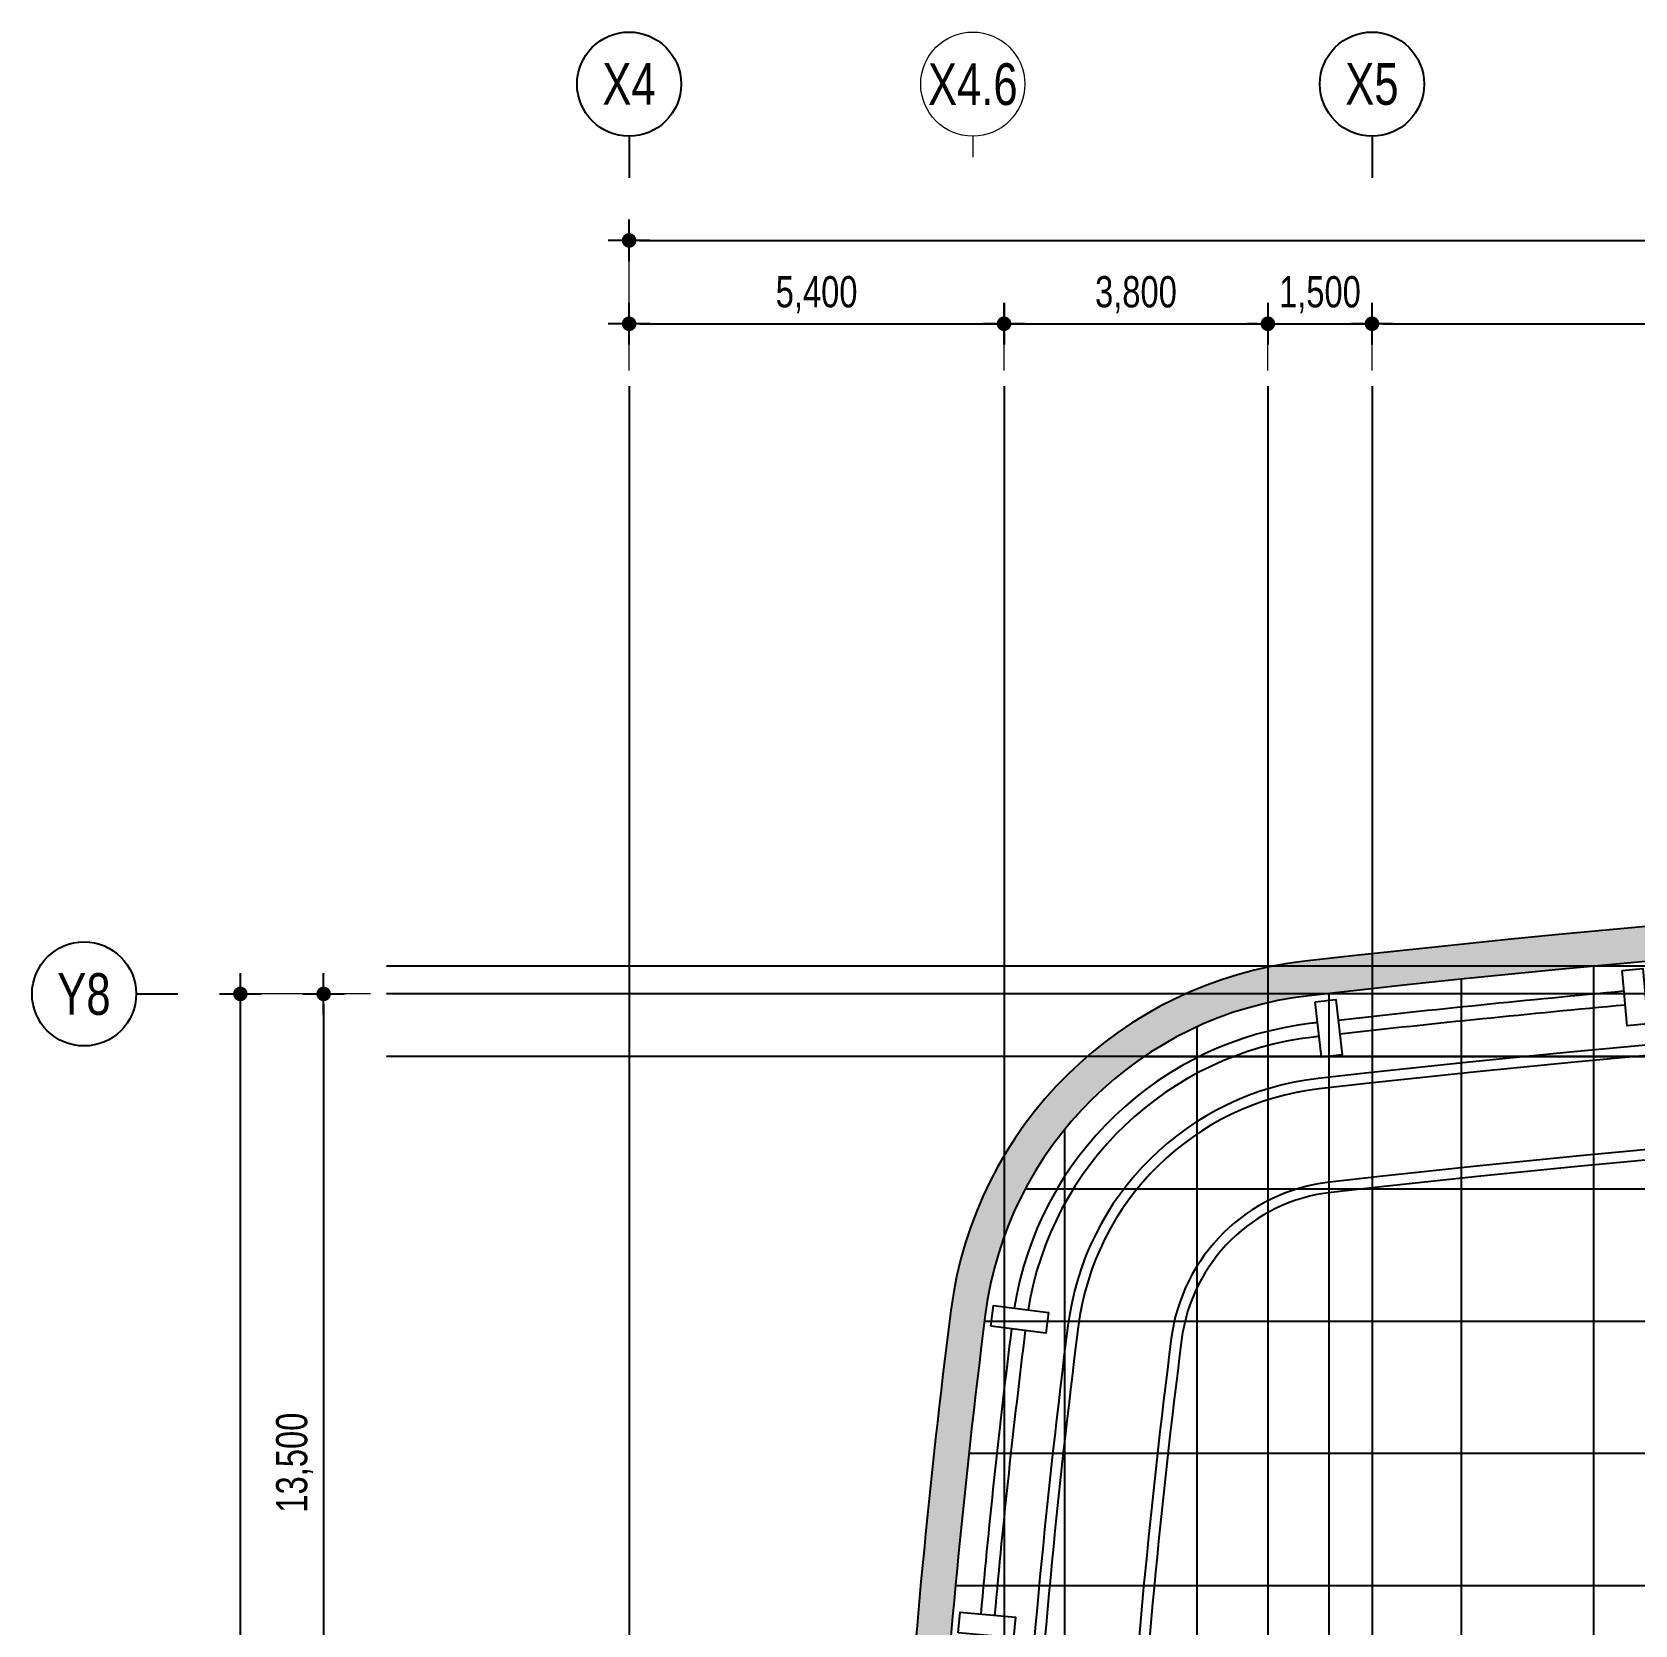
# Model space of a CAD drawing. Header units: millimetres. Extents: x -179076 to 119312, y -18667 to 180141.
# Drawn here: x -104613 to -81526, y 157204 to 180141 of the extents above; entities that cross this region are included whole.
import ezdxf
from ezdxf.enums import TextEntityAlignment as Align

# ---------------------------------------------------------------- set-up
doc = ezdxf.new("R2010")
doc.units = ezdxf.units.MM
doc.linetypes.add('X-GRID_5~ROOF$0$CENTER2', pattern=[1.125, 0.75, -0.125, 0.125, -0.125])
doc.layers.get('0').update_dxf_attribs({"lineweight": 20})
doc.layers.get('Defpoints').update_dxf_attribs({"color": 151, "lineweight": 9})
for name, color, linetype in [('A-DIM1', 7, 'Continuous'), ('A-SYM', 7, 'Continuous'), ('X-EXT_PH$0$A-254', 254, 'Continuous'), ('X-EXT_PH$0$A-ELE2', 3, 'Continuous'), ('X-EXT_PH$0$A-ELE3', 4, 'Continuous'), ('X-EXT_PH$0$A-ELE4', 8, 'Continuous'), ('X-EXT_PH$0$A-PAT', 251, 'Continuous'), ('X-EXT_PH$0$A-STL', 6, 'Continuous'), ('X-GRID_5~ROOF$0$A-CEN1', 1, 'X-GRID_5~ROOF$0$CENTER2')]:
    doc.layers.add(name, color=color, linetype=linetype)
doc.styles.add('Heerim', font='', dxfattribs={"width": 0.8})
doc.styles.add('Hrtext', font='', dxfattribs={"width": 0.8})
doc.styles.get('Heerim').set_extended_font_data('Dotum')
doc.styles.get('Hrtext').set_extended_font_data('Dotum')
doc.dimstyles.new('HEERIM(Ext)', dxfattribs={"dimtxt": 3, "dimasz": 1, "dimexe": 2, "dimexo": 1.5, "dimgap": 1, "dimtad": 1, "dimdec": 0, "dimzin": 0, "dimdsep": 46, "dimlunit": 6, "dimtxsty": 'Hrtext', "dimblk": 'dotdim1', "dimcen": 1, "dimdle": 2, "dimclrd": 256, "dimclre": 256, "dimclrt": 3, "dimadec": 0, "dimazin": 0, "dimtfac": 1, "dimtdec": 0, "dimtix": 1, "dimtmove": 2, "dimatfit": 3, "dimldrblk": 'dotdim1', "dimfxl": 2, "dimtolj": 1, "dimtzin": 0, "dimlwd": -1, "dimarcsym": 0})

# ---------------------------------------------------------------- blocks, each defined once
blk = doc.blocks.new('*U274')
for q in [(0, 0), (0, 2)]:
    blk.add_line((0, 4), q)
blk.add_circle((0, 9), 5)
at = {"style": 'Heerim', "width": 0.8}
blk.add_attdef('NO', text='', height=4, dxfattribs=at).set_placement((-0.01, 9.02), align=Align.MIDDLE_CENTER)
blk = doc.blocks.new('dotdim1')
at = {"layer": 'A-DIM1'}
for p, q in [((0, 2), (0, -2)), ((-2, 0), (2, 0))]:
    blk.add_line(p, q, dxfattribs=at)
at = {"layer": 'A-DIM1', "const_width": 0.7}
blk.add_lwpolyline([(0.35, 0, 1), (-0.35, 0, 1)], format="xyb", close=True, dxfattribs=at)
blk = doc.blocks.new('*D301')
at = {"layer": 'A-DIM1', "lineweight": -2, "transparency": 16777216}
for p, q in [((-12725, -100), (-14900, -100)), ((-12725, -39100), (-14900, -39100))]:
    blk.add_line(p, q, dxfattribs=at)
at = {"layer": 'A-DIM1', "transparency": 16777216}
blk.add_line((-14600, -38950), (-14600, -250), dxfattribs=at)
at = {"layer": 'Defpoints', "color": 0, "transparency": 16777216}
for p in [(-14600, -100), (-12500, -100), (-12500, -39100)]:
    blk.add_point(p, dxfattribs=at)
at = {"layer": 'A-DIM1', "transparency": 16777216, "xscale": 150, "yscale": 150, "zscale": 150}
for p, rotation in [((-14600, -100), 90), ((-14600, -39100), 270)]:
    blk.add_blockref('dotdim1', p, dxfattribs=dict(at, rotation=rotation))
at = {"layer": 'A-DIM1', "color": 3, "transparency": 16777216, "insert": (-15019, -19600), "char_height": 450, "attachment_point": 5, "rotation": 90, "style": 'Hrtext'}
blk.add_mtext('\\A1;39,000', dxfattribs=at)
blk = doc.blocks.new('*D302')
at = {"layer": 'A-DIM1', "lineweight": -2, "transparency": 16777216}
for p, q in [((-9000, 8875), (-9000, 11050)), ((54000, 8875), (54000, 11050))]:
    blk.add_line(p, q, dxfattribs=at)
at = {"layer": 'A-DIM1', "transparency": 16777216}
blk.add_line((-8850, 10750), (53850, 10750), dxfattribs=at)
at = {"layer": 'Defpoints', "color": 0, "transparency": 16777216}
for p in [(54000, 10750), (-9000, 8650), (54000, 8650)]:
    blk.add_point(p, dxfattribs=at)
at = {"layer": 'A-DIM1', "transparency": 16777216, "xscale": 150, "yscale": 150, "zscale": 150, "rotation": 180}
blk.add_blockref('dotdim1', (-9000, 10750), dxfattribs=at)
at = {"layer": 'A-DIM1', "transparency": 16777216, "xscale": 150, "yscale": 150, "zscale": 150}
blk.add_blockref('dotdim1', (54000, 10750), dxfattribs=at)
at = {"layer": 'A-DIM1', "color": 3, "transparency": 16777216, "insert": (22500, 11169), "char_height": 450, "attachment_point": 5, "style": 'Hrtext'}
blk.add_mtext('\\A1;63,000', dxfattribs=at)
blk = doc.blocks.new('*D306')
at = {"layer": 'A-DIM1', "lineweight": -2, "transparency": 16777216}
for p, q in [((-9000, 8875), (-9000, 9850)), ((-3600, 8875), (-3600, 9850))]:
    blk.add_line(p, q, dxfattribs=at)
at = {"layer": 'A-DIM1', "transparency": 16777216}
blk.add_line((-8850, 9550), (-3750, 9550), dxfattribs=at)
at = {"layer": 'Defpoints', "color": 0, "transparency": 16777216}
for p in [(-3600, 9550), (-9000, 8650), (-3600, 8650)]:
    blk.add_point(p, dxfattribs=at)
at = {"layer": 'A-DIM1', "transparency": 16777216, "xscale": 150, "yscale": 150, "zscale": 150, "rotation": 180}
blk.add_blockref('dotdim1', (-9000, 9550), dxfattribs=at)
at = {"layer": 'A-DIM1', "transparency": 16777216, "xscale": 150, "yscale": 150, "zscale": 150}
blk.add_blockref('dotdim1', (-3600, 9550), dxfattribs=at)
at = {"layer": 'A-DIM1', "color": 3, "transparency": 16777216, "insert": (-6300, 9969), "char_height": 450, "attachment_point": 5, "style": 'Hrtext'}
blk.add_mtext('\\A1;5,400', dxfattribs=at)
blk = doc.blocks.new('*D309')
at = {"layer": 'A-DIM1', "lineweight": -2, "transparency": 16777216}
for p, q in [((-3600, 8875), (-3600, 9850)), ((200, 8875), (200, 9850))]:
    blk.add_line(p, q, dxfattribs=at)
at = {"layer": 'A-DIM1', "transparency": 16777216}
blk.add_line((-3450, 9550), (50, 9550), dxfattribs=at)
at = {"layer": 'Defpoints', "color": 0, "transparency": 16777216}
for p in [(200, 9550), (-3600, 8650), (200, 8650)]:
    blk.add_point(p, dxfattribs=at)
at = {"layer": 'A-DIM1', "transparency": 16777216, "xscale": 150, "yscale": 150, "zscale": 150, "rotation": 180}
blk.add_blockref('dotdim1', (-3600, 9550), dxfattribs=at)
at = {"layer": 'A-DIM1', "transparency": 16777216, "xscale": 150, "yscale": 150, "zscale": 150}
blk.add_blockref('dotdim1', (200, 9550), dxfattribs=at)
at = {"layer": 'A-DIM1', "color": 3, "transparency": 16777216, "insert": (-1700, 9969), "char_height": 450, "attachment_point": 5, "style": 'Hrtext'}
blk.add_mtext('\\A1;3,800', dxfattribs=at)
blk = doc.blocks.new('*D276')
at = {"layer": 'A-DIM1', "lineweight": -2, "transparency": 16777216}
for p, q in [((200, 8875), (200, 9850)), ((1700, 8875), (1700, 9850))]:
    blk.add_line(p, q, dxfattribs=at)
at = {"layer": 'A-DIM1', "transparency": 16777216}
for p, q in [((50, 9550), (-100, 9550)), ((200, 9550), (1700, 9550)), ((1850, 9550), (2000, 9550))]:
    blk.add_line(p, q, dxfattribs=at)
at = {"layer": 'Defpoints', "color": 0, "transparency": 16777216}
for p in [(1700, 9550), (200, 8650), (1700, 8650)]:
    blk.add_point(p, dxfattribs=at)
at = {"layer": 'A-DIM1', "transparency": 16777216, "xscale": 150, "yscale": 150, "zscale": 150}
blk.add_blockref('dotdim1', (200, 9550), dxfattribs=at)
at = {"layer": 'A-DIM1', "transparency": 16777216, "xscale": 150, "yscale": 150, "zscale": 150, "rotation": 180}
blk.add_blockref('dotdim1', (1700, 9550), dxfattribs=at)
at = {"layer": 'A-DIM1', "color": 3, "transparency": 16777216, "insert": (950, 9969), "char_height": 450, "attachment_point": 5, "style": 'Hrtext'}
blk.add_mtext('\\A1;1,500', dxfattribs=at)
blk = doc.blocks.new('*D277')
at = {"layer": 'A-DIM1', "lineweight": -2, "transparency": 16777216}
for p, q in [((1700, 8875), (1700, 9850)), ((10700, 8875), (10700, 9850))]:
    blk.add_line(p, q, dxfattribs=at)
at = {"layer": 'A-DIM1', "transparency": 16777216}
blk.add_line((1850, 9550), (10550, 9550), dxfattribs=at)
at = {"layer": 'Defpoints', "color": 0, "transparency": 16777216}
for p in [(10700, 9550), (1700, 8650), (10700, 8650)]:
    blk.add_point(p, dxfattribs=at)
at = {"layer": 'A-DIM1', "transparency": 16777216, "xscale": 150, "yscale": 150, "zscale": 150, "rotation": 180}
blk.add_blockref('dotdim1', (1700, 9550), dxfattribs=at)
at = {"layer": 'A-DIM1', "transparency": 16777216, "xscale": 150, "yscale": 150, "zscale": 150}
blk.add_blockref('dotdim1', (10700, 9550), dxfattribs=at)
at = {"layer": 'A-DIM1', "color": 3, "transparency": 16777216, "insert": (6200, 9969), "char_height": 450, "attachment_point": 5, "style": 'Hrtext'}
blk.add_mtext('\\A1;9,000', dxfattribs=at)
blk = doc.blocks.new('*D294')
at = {"layer": 'A-DIM1', "lineweight": -2, "transparency": 16777216}
for p, q in [((-12725, -100), (-13700, -100)), ((-12725, -13600), (-13700, -13600))]:
    blk.add_line(p, q, dxfattribs=at)
at = {"layer": 'A-DIM1', "transparency": 16777216}
blk.add_line((-13400, -250), (-13400, -13450), dxfattribs=at)
at = {"layer": 'Defpoints', "color": 0, "transparency": 16777216}
for p in [(-12500, -100), (-13400, -13600), (-12500, -13600)]:
    blk.add_point(p, dxfattribs=at)
at = {"layer": 'A-DIM1', "transparency": 16777216, "xscale": 150, "yscale": 150, "zscale": 150}
for p, rotation in [((-13400, -100), 90), ((-13400, -13600), 270)]:
    blk.add_blockref('dotdim1', p, dxfattribs=dict(at, rotation=rotation))
at = {"layer": 'A-DIM1', "color": 3, "transparency": 16777216, "insert": (-13819, -6850), "char_height": 450, "attachment_point": 5, "rotation": 90, "style": 'Hrtext'}
blk.add_mtext('\\A1;13,500', dxfattribs=at)
blk = doc.blocks.new('Grid_Office')
blk.add_line((-4050, 12250), (-4050, 11950))
blk.add_circle((-4050, 13000), 750)
at = {"layer": 'A-SYM', "const_width": 0.263}
blk.add_lwpolyline([(-4050, 11950), (-3600, 11950), (-3600, 11650)], dxfattribs=at)
at = {"layer": 'A-SYM', "xscale": 150, "yscale": 150, "zscale": 150}
for p, values in [((-9000, 11650), {'NO': 'X4'}), ((1700, 11650), {'NO': 'X5'})]:
    blk.add_blockref('*U274', p, dxfattribs=at).add_auto_attribs(values)
at = {"layer": 'A-SYM'}
ref = blk.add_blockref('*U274', (-15500, -100), dxfattribs=dict(at, xscale=150.0000000000005, yscale=150.0000000000005, zscale=150.0000000000005, rotation=90))
ref.add_attrib('NO', 'Y8', dxfattribs={"layer": '0', "height": 600, "style": 'Heerim', "width": 0.8}).set_placement((-16852.7, -100.9, 0), align=Align.MIDDLE_CENTER)
at = {"layer": 'A-SYM', "style": 'Hrtext', "width": 0.8}
blk.add_text('X4.6', height=600, dxfattribs=at).set_placement((-4050, 13000), align=Align.MIDDLE_CENTER)
at = {"layer": 'A-DIM1'}
for base, p1, p2, picture, middle in [((54000, 10750), (-9000, 8650), (54000, 8650), '*D302', (22500, 11168.7)), ((-3600, 9550), (-9000, 8650), (-3600, 8650), '*D306', (-6300, 9968.7)), ((200, 9550), (-3600, 8650), (200, 8650), '*D309', (-1700, 9968.7)), ((1700, 9550), (200, 8650), (1700, 8650), '*D276', (950, 9968.7)), ((10700, 9550), (1700, 8650), (10700, 8650), '*D277', (6200, 9968.7))]:
    dim = blk.add_linear_dim(base=base, p1=p1, p2=p2, dimstyle='HEERIM(Ext)', override={"dimscale": 150}, dxfattribs=at)
    dim.commit()
    dim.dimension.update_dxf_attribs({"geometry": picture, "text_midpoint": middle})
for base, p1, p2, picture, middle in [((-14600, -100), (-12500, -39100), (-12500, -100), '*D301', (-15018.7, -19600)), ((-13400, -13600), (-12500, -100), (-12500, -13600), '*D294', (-13818.7, -6850))]:
    dim = blk.add_linear_dim(base=base, p1=p1, p2=p2, angle=90, dimstyle='HEERIM(Ext)', override={"dimscale": 150}, dxfattribs=at)
    dim.commit()
    dim.dimension.update_dxf_attribs({"geometry": picture, "text_midpoint": middle})

msp = doc.modelspace()

# ---------------------------------------------------------------- hatches: boundary and pattern name
at = {"layer": 'X-EXT_PH$0$A-254'}
h = msp.add_hatch(color=256, dxfattribs=at)
h.dxf.hatch_style = 1
edge = h.paths.add_edge_path(flags=16)
edge.add_arc((-150113.3, 146990.8), 116300, 0, 7.249805)
edge.add_arc((-40000.7, 160998.5), 5300, 7.24981, 83.51554)
edge.add_arc((-62813.3, -39709.2), 207300, 83.515545, 96.484455)
edge.add_arc((-85625.9, 160998.5), 5300, 96.48446, 172.75019)
edge.add_arc((24486.7, 146990.8), 116300, 172.750195, 180)
edge.add_arc((24486.7, 146990.8), 116300, 180, 187.249805)
edge.add_arc((-85625.9, 132983.1), 5300, 187.24981, 263.51554)
edge.add_arc((-62813.3, 333690.8), 207300, 263.515545, 276.484455)
edge.add_arc((-40000.7, 132983.1), 5300, 276.48446, 352.75019)
edge.add_arc((-150113.3, 146990.8), 116300, 352.750195, 360)
edge = h.paths.add_edge_path()
edge.add_arc((-150113.3, 146990.8), 116800, 0, 7.249805)
edge.add_arc((-40000.7, 160998.5), 5800, 7.24981, 83.51554)
edge.add_arc((-62813.3, -39709.2), 207800, 83.515545, 96.484455)
edge.add_arc((-85625.9, 160998.5), 5800, 96.48446, 172.75019)
edge.add_arc((24486.7, 146990.8), 116800, 172.750195, 180)
edge.add_arc((24486.7, 146990.8), 116800, 180, 187.249805)
edge.add_arc((-85625.9, 132983.1), 5800, 187.24981, 263.51554)
edge.add_arc((-62813.3, 333690.8), 207800, 263.515545, 276.484455)
edge.add_arc((-40000.7, 132983.1), 5800, 276.48446, 352.75019)
edge.add_arc((-150113.3, 146990.8), 116800, 352.750195, 360)
at = {"layer": 'X-EXT_PH$0$A-PAT'}
h = msp.add_hatch(dxfattribs=at)
h.set_pattern_fill('NET', color=256, scale=600)
h.set_pattern_definition([(0, (-165939.6, 60614), (0, 1905), []), (90, (-165939.6, 60614), (-1905, 1e-13), [])])
h.paths.add_polyline_path([(-81613.3, 153190.8), (-42913.3, 153190.8), (-42913.3, 140790.8), (-81613.3, 140790.8)], flags=16)
h.paths.add_polyline_path([(-42863.3, 145590.8), (-42763.3, 140790.8), (-42713.3, 140790.8)], flags=16)
edge = h.paths.add_edge_path()
edge.add_arc((-40000.7, 160998.5), 5300, 7.24981, 83.51554)
edge.add_arc((-62813.3, -39709.2), 207300, 83.515545, 96.484455)
edge.add_arc((-85625.9, 160998.5), 5300, 96.48446, 172.75019)
edge.add_arc((24486.7, 146990.8), 116300, 172.750195, 187.249805)
edge.add_arc((-85625.9, 132983.1), 5300, 187.24981, 263.51554)
edge.add_arc((-62813.3, 333690.8), 207300, 263.515545, 276.484455)
edge.add_arc((-40000.7, 132983.1), 5300, 276.48446, 352.75019)
edge.add_arc((-150113.3, 146990.8), 116300, 352.750195, 367.249805)

# ---------------------------------------------------------------- linework, layer by layer
at = {"layer": 'X-EXT_PH$0$A-ELE2'}
msp.add_lwpolyline([(-33313.3, 146990.8, 0.0316438), (-34247.1, 161730.4, 0.3456251), (-39345.7, 166761.4, 0.056648), (-86281, 166761.4, 0.3456251), (-91379.6, 161730.4, 0.0316438), (-92313.3, 146990.8, 0.0316438), (-91379.6, 132251.1, 0.3456251), (-86281, 127220.2, 0.056648), (-39345.7, 127220.2, 0.3456251), (-34247.1, 132251.1, 0.0316438)], format="xyb", close=True, dxfattribs=at)
at = {"layer": 'X-EXT_PH$0$A-ELE3', "color": 11, "true_color": 0xf27172}
for points in [[(-35013.3, 146990.8, 0.0316438), (-35933.5, 161515.9, 0.3456251), (-39537.7, 165072.2, 0.056648), (-86089, 165072.2, 0.3456251), (-89693.2, 161515.9, 0.0316438), (-90613.3, 146990.8, 0.0316438), (-89693.2, 132465.7, 0.3456251), (-86089, 128909.3, 0.056648), (-39537.7, 128909.3, 0.3456251), (-35933.5, 132465.7, 0.0316438)], [(-35163.3, 146990.8, 0.0316438), (-36082.3, 161497, 0.3456251), (-39554.7, 164923.2, 0.056648), (-86072, 164923.2, 0.3456251), (-89544.4, 161497, 0.0316438), (-90463.3, 146990.8, 0.0316438), (-89544.4, 132484.6, 0.3456251), (-86072, 129058.3, 0.056648), (-39554.7, 129058.3, 0.3456251), (-36082.3, 132484.6, 0.0316438)], [(-36513.3, 146990.8, 0.0316438), (-37421.5, 161326.6, 0.3456251), (-39707.1, 163581.8, 0.056648), (-85919.6, 163581.8, 0.3456251), (-88205.2, 161326.6, 0.0316438), (-89113.3, 146990.8, 0.0316438), (-88205.2, 132654.9, 0.3456251), (-85919.6, 130399.7, 0.056648), (-39707.1, 130399.7, 0.3456251), (-37421.5, 132654.9, 0.0316438)], [(-36663.3, 146990.8, 0.0316438), (-37570.3, 161307.7, 0.3456251), (-39724.1, 163432.8, 0.056648), (-85902.6, 163432.8, 0.3456251), (-88056.4, 161307.7, 0.0316438), (-88963.3, 146990.8, 0.0316438), (-88056.4, 132673.9, 0.3456251), (-85902.6, 130548.7, 0.056648), (-39724.1, 130548.7, 0.3456251), (-37570.3, 132673.9, 0.0316438)]]:
    msp.add_lwpolyline(points, format="xyb", close=True, dxfattribs=at)
at = {"layer": 'X-EXT_PH$0$A-ELE4', "color": 5}
msp.add_lwpolyline([(-33813.3, 146990.8, 0.0316438), (-34743.1, 161667.3, 0.3456251), (-39402.2, 166264.6, 0.056648), (-86224.5, 166264.6, 0.3456251), (-90883.6, 161667.3, 0.0316438), (-91813.3, 146990.8, 0.0316438), (-90883.6, 132314.2, 0.3456251), (-86224.5, 127717, 0.056648), (-39402.2, 127717, 0.3456251), (-34743.1, 132314.2, 0.0316438)], format="xyb", close=True, dxfattribs=at)
at = {"layer": 'X-EXT_PH$0$A-STL', "color": 3}
for points in [[(-81711.4, 166627.3), (-81412.6, 166654.3), (-81340.7, 165857.5), (-81639.4, 165830.5)], [(-86130.7, 166174.6), (-85832.6, 166208.2), (-85743.2, 165413.2), (-86041.3, 165379.6)], [(-90803.3, 161505.9), (-90765.4, 161803.5), (-89971.8, 161702.5), (-90009.7, 161404.9)], [(-91273.8, 157090), (-91247.4, 157388.8), (-90450.5, 157318.3), (-90476.9, 157019.5)]]:
    msp.add_lwpolyline(points, close=True, dxfattribs=at)
at = {"layer": 'X-EXT_PH$0$A-STL', "color": 5}
for points in [[(-81684.4, 166328.4, 0.0049976), (-85799.1, 165910, 0.0049976)], [(-81666.4, 166129.2, 0.0049971), (-85776.7, 165711.2, 0.0049971)], [(-86097.2, 165876.4, 0.0000999), (-86179.3, 165867.1, 0.3370789), (-90465.6, 161765.3, 0.3370789)], [(-86074.8, 165677.7, 0.0000997), (-86156.7, 165668.4, 0.3367161), (-90267.1, 161740.1, 0.3367161)], [(-90505.6, 161468, 0.0089082), (-90948.3, 157362.3, 0.0089082)], [(-90307.2, 161442.8, 0.008907), (-90749.1, 157344.7, 0.008907)]]:
    msp.add_lwpolyline(points, format="xyb", dxfattribs=at)
at = {"layer": 'X-GRID_5~ROOF$0$A-CEN1', "ltscale": 10}
for p, q in [((-96013.3, 175040.8), (-96013.3, 119040.8)), ((-90613.3, 175040.8), (-90613.3, 119040.8)), ((-86813.3, 175040.8), (-86813.3, 119040.8)), ((-85313.3, 175040.8), (-85313.3, 119040.8))]:
    msp.add_line(p, q, dxfattribs=at)
for points in [[(-29513.3, 166690.8), (-99513.3, 166690.8)], [(-29513.3, 166290.8), (-99513.3, 166290.8)], [(-29513.3, 165390.8), (-99513.3, 165390.8)]]:
    msp.add_lwpolyline(points, dxfattribs=at)

# ---------------------------------------------------------------- block references
msp.add_blockref('Grid_Office', (-87013.3, 166390.8))

doc.saveas('drawing.dxf')
